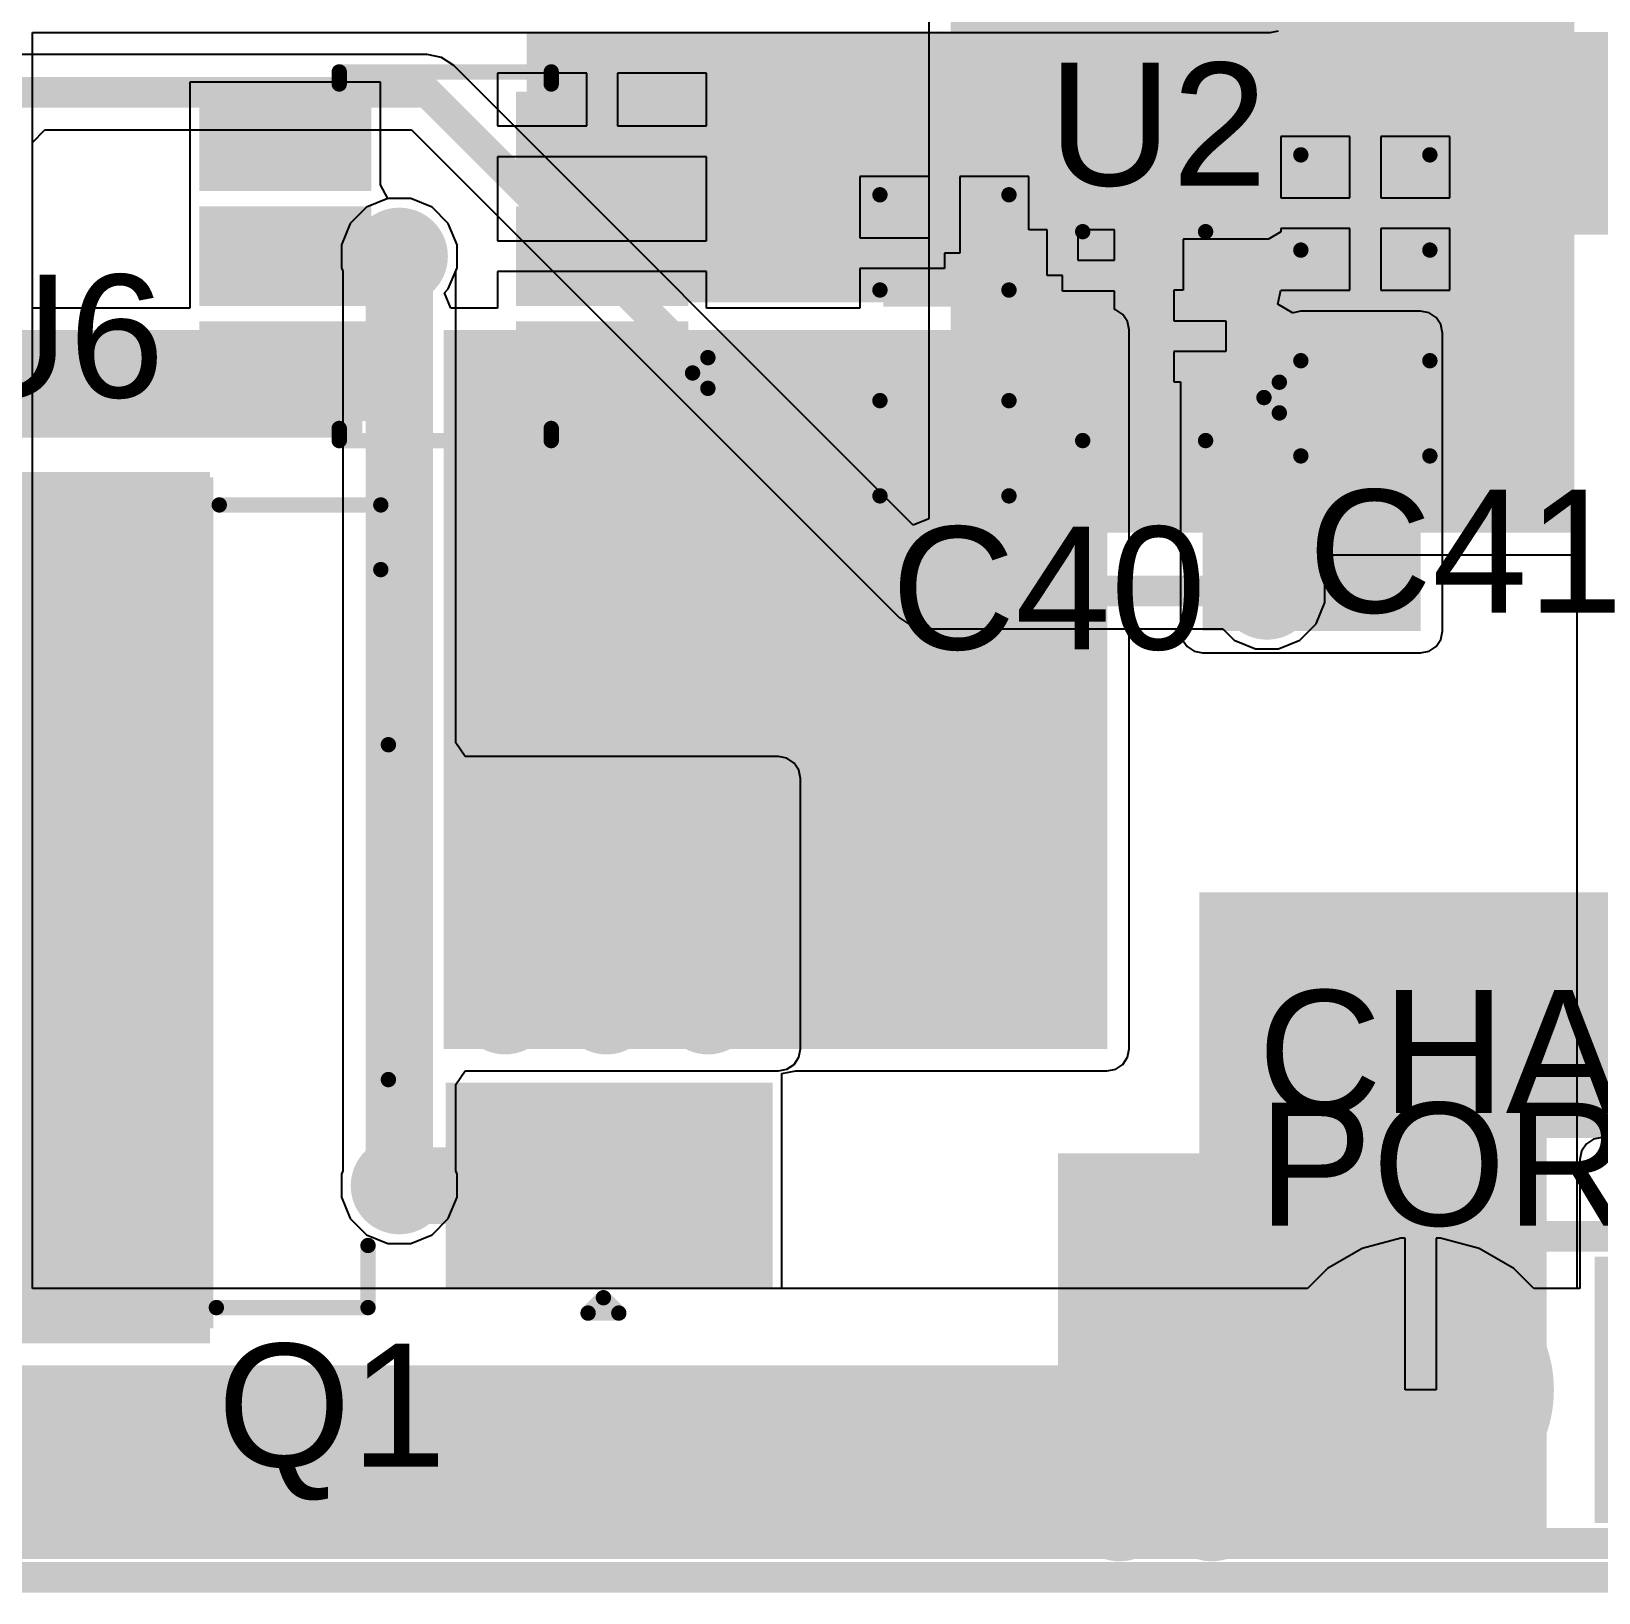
# Model space of a CAD drawing. Header units: millimetres. Extents: x -0.21 to 3.18, y -0.07 to 2.49.
# Drawn here: x 1.191 to 1.701, y -0.065 to 0.443 of the extents above; entities that cross this region are included whole.
import ezdxf

# ---------------------------------------------------------------- set-up
doc = ezdxf.new("R2010")
doc.units = ezdxf.units.MM
doc.header["$MEASUREMENT"] = 0
for name, color, linetype in [('BottomLayer', 5, 'Continuous'), ('BottomSolder', 6, 'Continuous'), ('Mechanical2', 216, 'Continuous'), ('MultiLayer', 9, 'Continuous'), ('PadHoleLayer', 156, 'Continuous'), ('TopLayer', 1, 'Continuous'), ('TopOverlay', 2, 'Continuous'), ('TopPaste', 8, 'Continuous'), ('TopSolder', 216, 'Continuous'), ('ViaHoleLayer', 16, 'Continuous')]:
    doc.layers.add(name, color=color, linetype=linetype)
doc.styles.add('Arial', font='', dxfattribs={"height": 0.2})
doc.styles.get('Arial').set_extended_font_data('Arial')

# ---------------------------------------------------------------- blocks, each defined once
blk = doc.blocks.new('SOT_23_6_15')
at = {"layer": 'TopLayer'}
for points in [[(-0.07559, 0.04961), (-0.02756, 0.04961), (-0.02756, 0.0252), (-0.07559, 0.0252)], [(0.02756, 0.04961), (0.07559, 0.04961), (0.07559, 0.0252), (0.02756, 0.0252)], [(-0.07559, 0.0122), (-0.02756, 0.0122), (-0.02756, -0.0122), (-0.07559, -0.0122)], [(0.02756, 0.0122), (0.07559, 0.0122), (0.07559, -0.0122), (0.02756, -0.0122)], [(-0.07559, -0.0252), (-0.02756, -0.0252), (-0.02756, -0.04961), (-0.07559, -0.04961)], [(0.02756, -0.0252), (0.07559, -0.0252), (0.07559, -0.04961), (0.02756, -0.04961)]]:
    blk.add_hatch(color=1, dxfattribs=at).paths.add_polyline_path(points)
at = {"layer": 'TopPaste'}
for points in [[(-0.07559, 0.04961), (-0.02756, 0.04961), (-0.02756, 0.0252), (-0.07559, 0.0252)], [(0.02756, 0.04961), (0.07559, 0.04961), (0.07559, 0.0252), (0.02756, 0.0252)], [(-0.07559, 0.0122), (-0.02756, 0.0122), (-0.02756, -0.0122), (-0.07559, -0.0122)], [(0.02756, 0.0122), (0.07559, 0.0122), (0.07559, -0.0122), (0.02756, -0.0122)], [(-0.07559, -0.0252), (-0.02756, -0.0252), (-0.02756, -0.04961), (-0.07559, -0.04961)], [(0.02756, -0.0252), (0.07559, -0.0252), (0.07559, -0.04961), (0.02756, -0.04961)]]:
    blk.add_hatch(color=8, dxfattribs=at).paths.add_polyline_path(points)
at = {"layer": 'TopSolder'}
for points in [[(-0.07959, 0.05361), (-0.02356, 0.05361), (-0.02356, 0.0212), (-0.07959, 0.0212)], [(0.02356, 0.05361), (0.07959, 0.05361), (0.07959, 0.0212), (0.02356, 0.0212)], [(-0.07959, 0.0162), (-0.02356, 0.0162), (-0.02356, -0.0162), (-0.07959, -0.0162)], [(0.02356, 0.0162), (0.07959, 0.0162), (0.07959, -0.0162), (0.02356, -0.0162)], [(-0.07959, -0.0212), (-0.02356, -0.0212), (-0.02356, -0.05361), (-0.07959, -0.05361)], [(0.02356, -0.0212), (0.07959, -0.0212), (0.07959, -0.05361), (0.02356, -0.05361)]]:
    blk.add_hatch(color=216, dxfattribs=at).paths.add_polyline_path(points)
at = {"layer": 'TopOverlay', "const_width": 0.005}
for points in [[(-0.035, 0.06), (-0.035, 0.05606)], [(0.034, 0.06), (-0.035, 0.06)], [(0.034, 0.06), (0.034, 0.05606)], [(-0.086, 0.043), (-0.086, 0.033)], [(-0.081, 0.038), (-0.086, 0.043)], [(-0.081, 0.038), (-0.086, 0.033)], [(-0.035, -0.05606), (-0.035, -0.06)], [(0.034, -0.05606), (0.034, -0.06)], [(0.034, -0.06), (-0.035, -0.06)]]:
    blk.add_lwpolyline(points, dxfattribs=at)
at = {"layer": 'TopOverlay', "const_width": 0.0025}
for points in [[(-0.03625, 0.06, 1), (-0.03375, 0.06, 1)], [(-0.03625, 0.06, 1), (-0.03375, 0.06, 1)], [(0.03275, 0.06, 1), (0.03525, 0.06, 1)], [(0.03275, 0.06, 1), (0.03525, 0.06, 1)], [(-0.03625, 0.05606, 1), (-0.03375, 0.05606, 1)], [(0.03275, 0.05606, 1), (0.03525, 0.05606, 1)], [(-0.08725, 0.043, 1), (-0.08475, 0.043, 1)], [(-0.08725, 0.043, 1), (-0.08475, 0.043, 1)], [(-0.08225, 0.038, 1), (-0.07975, 0.038, 1)], [(-0.08225, 0.038, 1), (-0.07975, 0.038, 1)], [(-0.08725, 0.033, 1), (-0.08475, 0.033, 1)], [(-0.08725, 0.033, 1), (-0.08475, 0.033, 1)], [(-0.03625, -0.05606, 1), (-0.03375, -0.05606, 1)], [(0.03275, -0.05606, 1), (0.03525, -0.05606, 1)], [(-0.03625, -0.06, 1), (-0.03375, -0.06, 1)], [(-0.03625, -0.06, 1), (-0.03375, -0.06, 1)], [(0.03275, -0.06, 1), (0.03525, -0.06, 1)], [(0.03275, -0.06, 1), (0.03525, -0.06, 1)]]:
    blk.add_lwpolyline(points, format="xyb", close=True, dxfattribs=at)
blk = doc.blocks.new('VSOF_5_17')
at = {"layer": 'TopLayer'}
for points in [[(-0.03346, 0.02461), (-0.01969, 0.02461), (-0.01969, 0.01476), (-0.03346, 0.01476)], [(0.01969, 0.02461), (0.03346, 0.02461), (0.03346, 0.01476), (0.01969, 0.01476)], [(-0.03346, 0.00492), (-0.01969, 0.00492), (-0.01969, -0.00492), (-0.03346, -0.00492)], [(-0.03346, -0.01476), (-0.01969, -0.01476), (-0.01969, -0.02461), (-0.03346, -0.02461)], [(0.01969, -0.01476), (0.03346, -0.01476), (0.03346, -0.02461), (0.01969, -0.02461)]]:
    blk.add_hatch(color=1, dxfattribs=at).paths.add_polyline_path(points)
at = {"layer": 'TopPaste'}
for points in [[(-0.03346, 0.02461), (-0.01969, 0.02461), (-0.01969, 0.01476), (-0.03346, 0.01476)], [(0.01969, 0.02461), (0.03346, 0.02461), (0.03346, 0.01476), (0.01969, 0.01476)], [(-0.03346, 0.00492), (-0.01969, 0.00492), (-0.01969, -0.00492), (-0.03346, -0.00492)], [(-0.03346, -0.01476), (-0.01969, -0.01476), (-0.01969, -0.02461), (-0.03346, -0.02461)], [(0.01969, -0.01476), (0.03346, -0.01476), (0.03346, -0.02461), (0.01969, -0.02461)]]:
    blk.add_hatch(color=8, dxfattribs=at).paths.add_polyline_path(points)
at = {"layer": 'TopSolder'}
for points in [[(-0.03746, 0.02861), (-0.01569, 0.02861), (-0.01569, 0.01076), (-0.03746, 0.01076)], [(0.01569, 0.02861), (0.03746, 0.02861), (0.03746, 0.01076), (0.01569, 0.01076)], [(-0.03746, 0.00892), (-0.01569, 0.00892), (-0.01569, -0.00892), (-0.03746, -0.00892)], [(-0.03746, -0.01076), (-0.01569, -0.01076), (-0.01569, -0.02861), (-0.03746, -0.02861)], [(0.01569, -0.01076), (0.03746, -0.01076), (0.03746, -0.02861), (0.01569, -0.02861)]]:
    blk.add_hatch(color=216, dxfattribs=at).paths.add_polyline_path(points)
at = {"layer": 'TopOverlay', "const_width": 0.005}
for points in [[(0.02, 0.034), (-0.02, 0.034)], [(-0.044, 0.025), (-0.044, 0.015)], [(-0.039, 0.02), (-0.044, 0.025)], [(-0.039, 0.02), (-0.044, 0.015)], [(0.02, -0.034), (-0.02, -0.034)]]:
    blk.add_lwpolyline(points, dxfattribs=at)
at = {"layer": 'TopOverlay', "const_width": 0.0025}
for points in [[(-0.02125, 0.034, 1), (-0.01875, 0.034, 1)], [(0.01875, 0.034, 1), (0.02125, 0.034, 1)], [(-0.04525, 0.025, 1), (-0.04275, 0.025, 1)], [(-0.04525, 0.025, 1), (-0.04275, 0.025, 1)], [(-0.04025, 0.02, 1), (-0.03775, 0.02, 1)], [(-0.04025, 0.02, 1), (-0.03775, 0.02, 1)], [(-0.04525, 0.015, 1), (-0.04275, 0.015, 1)], [(-0.04525, 0.015, 1), (-0.04275, 0.015, 1)], [(-0.02125, -0.034, 1), (-0.01875, -0.034, 1)], [(0.01875, -0.034, 1), (0.02125, -0.034, 1)]]:
    blk.add_lwpolyline(points, format="xyb", close=True, dxfattribs=at)
blk = doc.blocks.new('TO_252_2L_49')
at = {"layer": 'TopLayer'}
for points in [[(-0.1378, 0.27362), (0.1378, 0.27362), (0.1378, -0.00197), (-0.1378, -0.00197)], [(-0.12008, -0.08661), (-0.06102, -0.08661), (-0.06102, -0.18504), (-0.12008, -0.18504)], [(0.06102, -0.08661), (0.12008, -0.08661), (0.12008, -0.18504), (0.06102, -0.18504)]]:
    blk.add_hatch(color=1, dxfattribs=at).paths.add_polyline_path(points)
at = {"layer": 'TopPaste'}
for points in [[(-0.1378, 0.27362), (0.1378, 0.27362), (0.1378, -0.00197), (-0.1378, -0.00197)], [(-0.12008, -0.08661), (-0.06102, -0.08661), (-0.06102, -0.18504), (-0.12008, -0.18504)], [(0.06102, -0.08661), (0.12008, -0.08661), (0.12008, -0.18504), (0.06102, -0.18504)]]:
    blk.add_hatch(color=8, dxfattribs=at).paths.add_polyline_path(points)
at = {"layer": 'TopSolder'}
for points in [[(-0.1418, 0.27762), (0.1418, 0.27762), (0.1418, -0.00597), (-0.1418, -0.00597)], [(-0.12408, -0.08261), (-0.05702, -0.08261), (-0.05702, -0.18904), (-0.12408, -0.18904)], [(0.05702, -0.08261), (0.12408, -0.08261), (0.12408, -0.18904), (0.05702, -0.18904)]]:
    blk.add_hatch(color=216, dxfattribs=at).paths.add_polyline_path(points)
at = {"layer": 'TopOverlay', "const_width": 0.005}
for points in [[(-0.13022, -0.008), (-0.13022, -0.05737)], [(0.13105, -0.00894), (0.13105, -0.06153)], [(-0.13022, -0.05737), (-0.11, -0.05737)], [(0.11, -0.06153), (0.13105, -0.06153)], [(-0.056, -0.064), (0.053, -0.064)], [(-0.132, -0.129), (-0.132, -0.139)], [(-0.132, -0.129), (-0.127, -0.134)], [(-0.127, -0.134), (-0.132, -0.139)]]:
    blk.add_lwpolyline(points, dxfattribs=at)
at = {"layer": 'TopOverlay', "const_width": 0.0025}
for points in [[(-0.13147, -0.008, 1), (-0.12897, -0.008, 1)], [(0.1298, -0.00894, 1), (0.1323, -0.00894, 1)], [(-0.13147, -0.05737, 1), (-0.12897, -0.05737, 1)], [(-0.13147, -0.05737, 1), (-0.12897, -0.05737, 1)], [(-0.11125, -0.05737, 1), (-0.10875, -0.05737, 1)], [(0.10875, -0.06153, 1), (0.11125, -0.06153, 1)], [(0.1298, -0.06153, 1), (0.1323, -0.06153, 1)], [(0.1298, -0.06153, 1), (0.1323, -0.06153, 1)], [(-0.05725, -0.064, 1), (-0.05475, -0.064, 1)], [(0.05175, -0.064, 1), (0.05425, -0.064, 1)], [(-0.13325, -0.129, 1), (-0.13075, -0.129, 1)], [(-0.13325, -0.129, 1), (-0.13075, -0.129, 1)], [(-0.12825, -0.134, 1), (-0.12575, -0.134, 1)], [(-0.12825, -0.134, 1), (-0.12575, -0.134, 1)], [(-0.13325, -0.139, 1), (-0.13075, -0.139, 1)], [(-0.13325, -0.139, 1), (-0.13075, -0.139, 1)]]:
    blk.add_lwpolyline(points, format="xyb", close=True, dxfattribs=at)
blk = doc.blocks.new('2P_TH______H____P____75')
at = {"layer": 'BottomLayer'}
blk.add_hatch(color=5, dxfattribs=at).paths.add_polyline_path([(-0.08937, 0.03937), (-0.01063, 0.03937), (-0.01063, -0.03937), (-0.08937, -0.03937)])
h = blk.add_hatch(color=5, dxfattribs=at)
edge = h.paths.add_edge_path()
edge.add_arc((0.05, 0), 0.03937, 0, 360)
at = {"layer": 'BottomSolder'}
blk.add_hatch(color=6, dxfattribs=at).paths.add_polyline_path([(-0.09337, 0.04337), (-0.00663, 0.04337), (-0.00663, -0.04337), (-0.09337, -0.04337)])
h = blk.add_hatch(color=6, dxfattribs=at)
edge = h.paths.add_edge_path()
edge.add_arc((0.05, 0), 0.04337, 0, 360)
at = {"layer": 'MultiLayer'}
blk.add_hatch(color=9, dxfattribs=at).paths.add_polyline_path([(-0.08937, 0.03937), (-0.01063, 0.03937), (-0.01063, -0.03937), (-0.08937, -0.03937)])
h = blk.add_hatch(color=9, dxfattribs=at)
edge = h.paths.add_edge_path()
edge.add_arc((0.05, 0), 0.03937, 0, 360)
at = {"layer": 'PadHoleLayer'}
h = blk.add_hatch(color=156, dxfattribs=at)
edge = h.paths.add_edge_path()
edge.add_arc((-0.05, 0), 0.01969, 0, 360)
h = blk.add_hatch(color=156, dxfattribs=at)
edge = h.paths.add_edge_path()
edge.add_arc((0.05, 0), 0.01969, 0, 360)
at = {"layer": 'TopLayer'}
blk.add_hatch(color=1, dxfattribs=at).paths.add_polyline_path([(-0.08937, 0.03937), (-0.01063, 0.03937), (-0.01063, -0.03937), (-0.08937, -0.03937)])
h = blk.add_hatch(color=1, dxfattribs=at)
edge = h.paths.add_edge_path()
edge.add_arc((0.05, 0), 0.03937, 0, 360)
at = {"layer": 'TopSolder'}
blk.add_hatch(color=216, dxfattribs=at).paths.add_polyline_path([(-0.09337, 0.04337), (-0.00663, 0.04337), (-0.00663, -0.04337), (-0.09337, -0.04337)])
h = blk.add_hatch(color=216, dxfattribs=at)
edge = h.paths.add_edge_path()
edge.add_arc((0.05, 0), 0.04337, 0, 360)
at = {"layer": 'TopOverlay', "const_width": 0.01}
for points in [[(0.098, 0.05), (-0.098, 0.05)], [(-0.098, 0.05), (-0.098, -0.05)], [(0.098, 0.05), (0.098, -0.05)], [(0.098, -0.05), (-0.098, -0.05)]]:
    blk.add_lwpolyline(points, dxfattribs=at)
at = {"layer": 'TopOverlay', "const_width": 0.005}
for points in [[(-0.1005, 0.05, 1), (-0.0955, 0.05, 1)], [(-0.1005, 0.05, 1), (-0.0955, 0.05, 1)], [(0.0955, 0.05, 1), (0.1005, 0.05, 1)], [(0.0955, 0.05, 1), (0.1005, 0.05, 1)], [(-0.1005, -0.05, 1), (-0.0955, -0.05, 1)], [(-0.1005, -0.05, 1), (-0.0955, -0.05, 1)], [(0.0955, -0.05, 1), (0.1005, -0.05, 1)], [(0.0955, -0.05, 1), (0.1005, -0.05, 1)]]:
    blk.add_lwpolyline(points, format="xyb", close=True, dxfattribs=at)
blk = doc.blocks.new('CAP_0603_97')
at = {"layer": 'TopLayer'}
for points in [[(-0.015, 0.0175), (-0.015, -0.0175), (-0.045, -0.0175), (-0.045, 0.0175)], [(0.045, 0.0175), (0.045, -0.0175), (0.015, -0.0175), (0.015, 0.0175)]]:
    blk.add_hatch(color=1, dxfattribs=at).paths.add_polyline_path(points)
at = {"layer": 'TopPaste'}
for points in [[(-0.015, 0.0175), (-0.015, -0.0175), (-0.045, -0.0175), (-0.045, 0.0175)], [(0.045, 0.0175), (0.045, -0.0175), (0.015, -0.0175), (0.015, 0.0175)]]:
    blk.add_hatch(color=8, dxfattribs=at).paths.add_polyline_path(points)
at = {"layer": 'TopSolder'}
for points in [[(-0.01264, 0.01986), (-0.01264, -0.01986), (-0.04736, -0.01986), (-0.04736, 0.01986)], [(0.04736, 0.01986), (0.04736, -0.01986), (0.01264, -0.01986), (0.01264, 0.01986)]]:
    blk.add_hatch(color=216, dxfattribs=at).paths.add_polyline_path(points)
at = {"layer": 'TopOverlay', "const_width": 0.005}
for points in [[(-0.049, -0.021), (-0.049, 0.021)], [(-0.018, 0.021), (-0.049, 0.021)], [(0.049, 0.021), (0.018, 0.021)], [(0.049, -0.021), (0.049, 0.021)], [(-0.018, -0.021), (-0.049, -0.021)], [(0.049, -0.021), (0.018, -0.021)]]:
    blk.add_lwpolyline(points, dxfattribs=at)
at = {"layer": 'TopOverlay', "const_width": 0.0025}
for points in [[(-0.05025, 0.021, 1), (-0.04775, 0.021, 1)], [(-0.05025, 0.021, 1), (-0.04775, 0.021, 1)], [(-0.01925, 0.021, 1), (-0.01675, 0.021, 1)], [(0.01675, 0.021, 1), (0.01925, 0.021, 1)], [(0.04775, 0.021, 1), (0.05025, 0.021, 1)], [(0.04775, 0.021, 1), (0.05025, 0.021, 1)], [(-0.05025, -0.021, 1), (-0.04775, -0.021, 1)], [(-0.05025, -0.021, 1), (-0.04775, -0.021, 1)], [(-0.01925, -0.021, 1), (-0.01675, -0.021, 1)], [(0.01675, -0.021, 1), (0.01925, -0.021, 1)], [(0.04775, -0.021, 1), (0.05025, -0.021, 1)], [(0.04775, -0.021, 1), (0.05025, -0.021, 1)]]:
    blk.add_lwpolyline(points, format="xyb", close=True, dxfattribs=at)
blk = doc.blocks.new('C___0603_98')
at = {"layer": 'TopLayer'}
for points in [[(-0.015, 0.0175), (-0.015, -0.0175), (-0.045, -0.0175), (-0.045, 0.0175)], [(0.045, 0.0175), (0.045, -0.0175), (0.015, -0.0175), (0.015, 0.0175)]]:
    blk.add_hatch(color=1, dxfattribs=at).paths.add_polyline_path(points)
at = {"layer": 'TopPaste'}
for points in [[(-0.015, 0.0175), (-0.015, -0.0175), (-0.045, -0.0175), (-0.045, 0.0175)], [(0.045, 0.0175), (0.045, -0.0175), (0.015, -0.0175), (0.015, 0.0175)]]:
    blk.add_hatch(color=8, dxfattribs=at).paths.add_polyline_path(points)
at = {"layer": 'TopSolder'}
for points in [[(-0.01264, 0.01986), (-0.01264, -0.01986), (-0.04736, -0.01986), (-0.04736, 0.01986)], [(0.04736, 0.01986), (0.04736, -0.01986), (0.01264, -0.01986), (0.01264, 0.01986)]]:
    blk.add_hatch(color=216, dxfattribs=at).paths.add_polyline_path(points)
at = {"layer": 'TopOverlay', "const_width": 0.005}
for points in [[(-0.049, -0.021), (-0.049, 0.021)], [(-0.018, 0.021), (-0.049, 0.021)], [(0.049, 0.021), (0.018, 0.021)], [(0.049, -0.021), (0.049, 0.021)], [(-0.018, -0.021), (-0.049, -0.021)], [(0.049, -0.021), (0.018, -0.021)]]:
    blk.add_lwpolyline(points, dxfattribs=at)
at = {"layer": 'TopOverlay', "const_width": 0.0025}
for points in [[(-0.05025, 0.021, 1), (-0.04775, 0.021, 1)], [(-0.05025, 0.021, 1), (-0.04775, 0.021, 1)], [(-0.01925, 0.021, 1), (-0.01675, 0.021, 1)], [(0.01675, 0.021, 1), (0.01925, 0.021, 1)], [(0.04775, 0.021, 1), (0.05025, 0.021, 1)], [(0.04775, 0.021, 1), (0.05025, 0.021, 1)], [(-0.05025, -0.021, 1), (-0.04775, -0.021, 1)], [(-0.05025, -0.021, 1), (-0.04775, -0.021, 1)], [(-0.01925, -0.021, 1), (-0.01675, -0.021, 1)], [(0.01675, -0.021, 1), (0.01925, -0.021, 1)], [(0.04775, -0.021, 1), (0.05025, -0.021, 1)], [(0.04775, -0.021, 1), (0.05025, -0.021, 1)]]:
    blk.add_lwpolyline(points, format="xyb", close=True, dxfattribs=at)

msp = doc.modelspace()

# ---------------------------------------------------------------- hatches: boundary and pattern name
at = {"layer": 'BottomLayer'}
for points in [[(1.49, 0.512), (1.49, 0.436), (1.693, 0.436), (1.693, 0.512)], [(1.693, 0.509), (1.49, 0.509), (1.49, 0.28), (1.693, 0.28)], [(1.332, 0.112), (1.434, 0.112), (1.434, 0.2), (1.332, 0.2)], [(1.525, 0.078), (1.525, -0.05372), (1.684, -0.05372), (1.684, 0.078)]]:
    msp.add_hatch(color=5, dxfattribs=at).paths.add_polyline_path(points)
h = msp.add_hatch(color=5, dxfattribs=at)
edge = h.paths.add_edge_path()
edge.add_arc((1.31055, 0.37), 0.01181, 0, 360)
h = msp.add_hatch(color=5, dxfattribs=at)
edge = h.paths.add_edge_path()
edge.add_arc((1.521, 0.293), 0.01181, 0, 360)
h = msp.add_hatch(color=5, dxfattribs=at)
edge = h.paths.add_edge_path()
edge.add_arc((1.593, 0.261), 0.01181, 0, 360)
h = msp.add_hatch(color=5, dxfattribs=at)
edge = h.paths.add_edge_path()
edge.add_arc((1.345, 0.186), 0.01181, 0, 360)
h = msp.add_hatch(color=5, dxfattribs=at)
edge = h.paths.add_edge_path()
edge.add_arc((1.378, 0.186), 0.01181, 0, 360)
h = msp.add_hatch(color=5, dxfattribs=at)
edge = h.paths.add_edge_path()
edge.add_arc((1.411, 0.186), 0.01181, 0, 360)
h = msp.add_hatch(color=5, dxfattribs=at)
edge = h.paths.add_edge_path()
edge.add_arc((1.345, 0.156), 0.01181, 0, 360)
h = msp.add_hatch(color=5, dxfattribs=at)
edge = h.paths.add_edge_path()
edge.add_arc((1.378, 0.156), 0.01181, 0, 360)
h = msp.add_hatch(color=5, dxfattribs=at)
edge = h.paths.add_edge_path()
edge.add_arc((1.411, 0.156), 0.01181, 0, 360)
h = msp.add_hatch(color=5, dxfattribs=at)
edge = h.paths.add_edge_path()
edge.add_arc((1.345, 0.126), 0.01181, 0, 360)
h = msp.add_hatch(color=5, dxfattribs=at)
edge = h.paths.add_edge_path()
edge.add_arc((1.378, 0.126), 0.01181, 0, 360)
h = msp.add_hatch(color=5, dxfattribs=at)
edge = h.paths.add_edge_path()
edge.add_arc((1.411, 0.126), 0.01181, 0, 360)
h = msp.add_hatch(color=5, dxfattribs=at)
edge = h.paths.add_edge_path()
edge.add_arc((1.31055, 0.06745), 0.01181, 0, 360)
h = msp.add_hatch(color=5, dxfattribs=at)
edge = h.paths.add_edge_path()
edge.add_arc((1.545, 0.06), 0.01181, 0, 360)
h = msp.add_hatch(color=5, dxfattribs=at)
edge = h.paths.add_edge_path()
edge.add_arc((1.575, 0.06), 0.01181, 0, 360)
h = msp.add_hatch(color=5, dxfattribs=at)
edge = h.paths.add_edge_path()
edge.add_arc((1.61, 0.062), 0.01181, 0, 360)
h = msp.add_hatch(color=5, dxfattribs=at)
edge = h.paths.add_edge_path()
edge.add_arc((1.639, 0.062), 0.01181, 0, 360)
h = msp.add_hatch(color=5, dxfattribs=at)
edge = h.paths.add_edge_path()
edge.add_arc((1.668, 0.062), 0.01181, 0, 360)
h = msp.add_hatch(color=5, dxfattribs=at)
edge = h.paths.add_edge_path()
edge.add_arc((1.545, 0.027), 0.01181, 0, 360)
h = msp.add_hatch(color=5, dxfattribs=at)
edge = h.paths.add_edge_path()
edge.add_arc((1.575, 0.027), 0.01181, 0, 360)
h = msp.add_hatch(color=5, dxfattribs=at)
edge = h.paths.add_edge_path()
edge.add_arc((1.545, -0.006), 0.01181, 0, 360)
h = msp.add_hatch(color=5, dxfattribs=at)
edge = h.paths.add_edge_path()
edge.add_arc((1.575, -0.006), 0.01181, 0, 360)
h = msp.add_hatch(color=5, dxfattribs=at)
edge = h.paths.add_edge_path()
edge.add_arc((1.545, -0.039), 0.01181, 0, 360)
h = msp.add_hatch(color=5, dxfattribs=at)
edge = h.paths.add_edge_path()
edge.add_arc((1.575, -0.039), 0.01181, 0, 360)
at = {"layer": 'BottomSolder'}
h = msp.add_hatch(color=6, dxfattribs=at)
edge = h.paths.add_edge_path()
edge.add_arc((1.31055, 0.37), 0.01581, 0, 360)
h = msp.add_hatch(color=6, dxfattribs=at)
edge = h.paths.add_edge_path()
edge.add_arc((1.521, 0.293), 0.01581, 0, 360)
h = msp.add_hatch(color=6, dxfattribs=at)
edge = h.paths.add_edge_path()
edge.add_arc((1.593, 0.261), 0.01581, 0, 360)
h = msp.add_hatch(color=6, dxfattribs=at)
edge = h.paths.add_edge_path()
edge.add_arc((1.345, 0.186), 0.01581, 0, 360)
h = msp.add_hatch(color=6, dxfattribs=at)
edge = h.paths.add_edge_path()
edge.add_arc((1.378, 0.186), 0.01581, 0, 360)
h = msp.add_hatch(color=6, dxfattribs=at)
edge = h.paths.add_edge_path()
edge.add_arc((1.411, 0.186), 0.01581, 0, 360)
h = msp.add_hatch(color=6, dxfattribs=at)
edge = h.paths.add_edge_path()
edge.add_arc((1.345, 0.156), 0.01581, 0, 360)
h = msp.add_hatch(color=6, dxfattribs=at)
edge = h.paths.add_edge_path()
edge.add_arc((1.378, 0.156), 0.01581, 0, 360)
h = msp.add_hatch(color=6, dxfattribs=at)
edge = h.paths.add_edge_path()
edge.add_arc((1.411, 0.156), 0.01581, 0, 360)
h = msp.add_hatch(color=6, dxfattribs=at)
edge = h.paths.add_edge_path()
edge.add_arc((1.345, 0.126), 0.01581, 0, 360)
h = msp.add_hatch(color=6, dxfattribs=at)
edge = h.paths.add_edge_path()
edge.add_arc((1.378, 0.126), 0.01581, 0, 360)
h = msp.add_hatch(color=6, dxfattribs=at)
edge = h.paths.add_edge_path()
edge.add_arc((1.411, 0.126), 0.01581, 0, 360)
h = msp.add_hatch(color=6, dxfattribs=at)
edge = h.paths.add_edge_path()
edge.add_arc((1.31055, 0.06745), 0.01581, 0, 360)
h = msp.add_hatch(color=6, dxfattribs=at)
edge = h.paths.add_edge_path()
edge.add_arc((1.61, 0.062), 0.01581, 0, 360)
h = msp.add_hatch(color=6, dxfattribs=at)
edge = h.paths.add_edge_path()
edge.add_arc((1.639, 0.062), 0.01581, 0, 360)
h = msp.add_hatch(color=6, dxfattribs=at)
edge = h.paths.add_edge_path()
edge.add_arc((1.668, 0.062), 0.01581, 0, 360)
h = msp.add_hatch(color=6, dxfattribs=at)
edge = h.paths.add_edge_path()
edge.add_arc((1.545, 0.06), 0.01581, 0, 360)
h = msp.add_hatch(color=6, dxfattribs=at)
edge = h.paths.add_edge_path()
edge.add_arc((1.575, 0.06), 0.01581, 0, 360)
h = msp.add_hatch(color=6, dxfattribs=at)
edge = h.paths.add_edge_path()
edge.add_arc((1.545, 0.027), 0.01581, 0, 360)
h = msp.add_hatch(color=6, dxfattribs=at)
edge = h.paths.add_edge_path()
edge.add_arc((1.575, 0.027), 0.01581, 0, 360)
h = msp.add_hatch(color=6, dxfattribs=at)
edge = h.paths.add_edge_path()
edge.add_arc((1.545, -0.006), 0.01581, 0, 360)
h = msp.add_hatch(color=6, dxfattribs=at)
edge = h.paths.add_edge_path()
edge.add_arc((1.575, -0.006), 0.01581, 0, 360)
h = msp.add_hatch(color=6, dxfattribs=at)
edge = h.paths.add_edge_path()
edge.add_arc((1.545, -0.039), 0.01581, 0, 360)
h = msp.add_hatch(color=6, dxfattribs=at)
edge = h.paths.add_edge_path()
edge.add_arc((1.575, -0.039), 0.01581, 0, 360)
at = {"layer": 'TopLayer'}
for points in [[(1.352, 0.377), (1.919, 0.377), (1.919, 0.443), (1.352, 0.443)], [(1.352, 0.355), (1.538, 0.355), (1.538, 0.423), (1.352, 0.423)], [(1.605, 0.363), (1.645, 0.363), (1.645, 0.398), (1.605, 0.398)], [(0.85, 0.311), (1.29854, 0.311), (1.29854, 0.346), (0.85, 0.346)], [(1.325, 0.112), (1.541, 0.112), (1.541, 0.346), (1.325, 0.346)], [(1.604, 0.324), (1.643, 0.324), (1.643, 0.345), (1.604, 0.345)], [(1.572, 0.248), (1.643, 0.248), (1.643, 0.331), (1.572, 0.331)], [(0.847, 0.021), (1.25, 0.021), (1.25, 0.298), (0.847, 0.298)], [(1.912, 0.083), (1.912, 0.163), (1.571, 0.163), (1.571, 0.083)], [(1.571, -0.038), (1.684, -0.038), (1.684, 0.137), (1.571, 0.137)], [(1.525, 0.076), (1.525, -0.05372), (1.684, -0.05372), (1.684, 0.076)], [(0.902, -0.054), (1.684, -0.054), (1.684, 0.009), (0.902, 0.009)]]:
    msp.add_hatch(color=1, dxfattribs=at).paths.add_polyline_path(points)
h = msp.add_hatch(color=1, dxfattribs=at)
edge = h.paths.add_edge_path()
edge.add_arc((1.31055, 0.37), 0.01181, 0, 360)
h = msp.add_hatch(color=1, dxfattribs=at)
edge = h.paths.add_edge_path()
edge.add_arc((1.521, 0.293), 0.01181, 0, 360)
h = msp.add_hatch(color=1, dxfattribs=at)
edge = h.paths.add_edge_path()
edge.add_arc((1.593, 0.261), 0.01181, 0, 360)
h = msp.add_hatch(color=1, dxfattribs=at)
edge = h.paths.add_edge_path()
edge.add_arc((1.345, 0.186), 0.01181, 0, 360)
h = msp.add_hatch(color=1, dxfattribs=at)
edge = h.paths.add_edge_path()
edge.add_arc((1.378, 0.186), 0.01181, 0, 360)
h = msp.add_hatch(color=1, dxfattribs=at)
edge = h.paths.add_edge_path()
edge.add_arc((1.411, 0.186), 0.01181, 0, 360)
h = msp.add_hatch(color=1, dxfattribs=at)
edge = h.paths.add_edge_path()
edge.add_arc((1.345, 0.156), 0.01181, 0, 360)
h = msp.add_hatch(color=1, dxfattribs=at)
edge = h.paths.add_edge_path()
edge.add_arc((1.378, 0.156), 0.01181, 0, 360)
h = msp.add_hatch(color=1, dxfattribs=at)
edge = h.paths.add_edge_path()
edge.add_arc((1.411, 0.156), 0.01181, 0, 360)
h = msp.add_hatch(color=1, dxfattribs=at)
edge = h.paths.add_edge_path()
edge.add_arc((1.345, 0.126), 0.01181, 0, 360)
h = msp.add_hatch(color=1, dxfattribs=at)
edge = h.paths.add_edge_path()
edge.add_arc((1.378, 0.126), 0.01181, 0, 360)
h = msp.add_hatch(color=1, dxfattribs=at)
edge = h.paths.add_edge_path()
edge.add_arc((1.411, 0.126), 0.01181, 0, 360)
h = msp.add_hatch(color=1, dxfattribs=at)
edge = h.paths.add_edge_path()
edge.add_arc((1.31055, 0.06745), 0.01181, 0, 360)
h = msp.add_hatch(color=1, dxfattribs=at)
edge = h.paths.add_edge_path()
edge.add_arc((1.545, 0.06), 0.01181, 0, 360)
h = msp.add_hatch(color=1, dxfattribs=at)
edge = h.paths.add_edge_path()
edge.add_arc((1.575, 0.06), 0.01181, 0, 360)
h = msp.add_hatch(color=1, dxfattribs=at)
edge = h.paths.add_edge_path()
edge.add_arc((1.61, 0.062), 0.01181, 0, 360)
h = msp.add_hatch(color=1, dxfattribs=at)
edge = h.paths.add_edge_path()
edge.add_arc((1.639, 0.062), 0.01181, 0, 360)
h = msp.add_hatch(color=1, dxfattribs=at)
edge = h.paths.add_edge_path()
edge.add_arc((1.668, 0.062), 0.01181, 0, 360)
h = msp.add_hatch(color=1, dxfattribs=at)
edge = h.paths.add_edge_path()
edge.add_arc((1.545, 0.027), 0.01181, 0, 360)
h = msp.add_hatch(color=1, dxfattribs=at)
edge = h.paths.add_edge_path()
edge.add_arc((1.575, 0.027), 0.01181, 0, 360)
h = msp.add_hatch(color=1, dxfattribs=at)
edge = h.paths.add_edge_path()
edge.add_arc((1.545, -0.006), 0.01181, 0, 360)
h = msp.add_hatch(color=1, dxfattribs=at)
edge = h.paths.add_edge_path()
edge.add_arc((1.575, -0.006), 0.01181, 0, 360)
h = msp.add_hatch(color=1, dxfattribs=at)
edge = h.paths.add_edge_path()
edge.add_arc((1.545, -0.039), 0.01181, 0, 360)
h = msp.add_hatch(color=1, dxfattribs=at)
edge = h.paths.add_edge_path()
edge.add_arc((1.575, -0.039), 0.01181, 0, 360)
at = {"layer": 'TopSolder'}
h = msp.add_hatch(color=216, dxfattribs=at)
edge = h.paths.add_edge_path()
edge.add_arc((1.31055, 0.37), 0.01581, 0, 360)
h = msp.add_hatch(color=216, dxfattribs=at)
edge = h.paths.add_edge_path()
edge.add_arc((1.521, 0.293), 0.01581, 0, 360)
h = msp.add_hatch(color=216, dxfattribs=at)
edge = h.paths.add_edge_path()
edge.add_arc((1.593, 0.261), 0.01581, 0, 360)
h = msp.add_hatch(color=216, dxfattribs=at)
edge = h.paths.add_edge_path()
edge.add_arc((1.345, 0.186), 0.01581, 0, 360)
h = msp.add_hatch(color=216, dxfattribs=at)
edge = h.paths.add_edge_path()
edge.add_arc((1.378, 0.186), 0.01581, 0, 360)
h = msp.add_hatch(color=216, dxfattribs=at)
edge = h.paths.add_edge_path()
edge.add_arc((1.411, 0.186), 0.01581, 0, 360)
h = msp.add_hatch(color=216, dxfattribs=at)
edge = h.paths.add_edge_path()
edge.add_arc((1.345, 0.156), 0.01581, 0, 360)
h = msp.add_hatch(color=216, dxfattribs=at)
edge = h.paths.add_edge_path()
edge.add_arc((1.378, 0.156), 0.01581, 0, 360)
h = msp.add_hatch(color=216, dxfattribs=at)
edge = h.paths.add_edge_path()
edge.add_arc((1.411, 0.156), 0.01581, 0, 360)
h = msp.add_hatch(color=216, dxfattribs=at)
edge = h.paths.add_edge_path()
edge.add_arc((1.345, 0.126), 0.01581, 0, 360)
h = msp.add_hatch(color=216, dxfattribs=at)
edge = h.paths.add_edge_path()
edge.add_arc((1.378, 0.126), 0.01581, 0, 360)
h = msp.add_hatch(color=216, dxfattribs=at)
edge = h.paths.add_edge_path()
edge.add_arc((1.411, 0.126), 0.01581, 0, 360)
h = msp.add_hatch(color=216, dxfattribs=at)
edge = h.paths.add_edge_path()
edge.add_arc((1.31055, 0.06745), 0.01581, 0, 360)
h = msp.add_hatch(color=216, dxfattribs=at)
edge = h.paths.add_edge_path()
edge.add_arc((1.61, 0.062), 0.01581, 0, 360)
h = msp.add_hatch(color=216, dxfattribs=at)
edge = h.paths.add_edge_path()
edge.add_arc((1.639, 0.062), 0.01581, 0, 360)
h = msp.add_hatch(color=216, dxfattribs=at)
edge = h.paths.add_edge_path()
edge.add_arc((1.668, 0.062), 0.01581, 0, 360)
h = msp.add_hatch(color=216, dxfattribs=at)
edge = h.paths.add_edge_path()
edge.add_arc((1.545, 0.06), 0.01581, 0, 360)
h = msp.add_hatch(color=216, dxfattribs=at)
edge = h.paths.add_edge_path()
edge.add_arc((1.575, 0.06), 0.01581, 0, 360)
h = msp.add_hatch(color=216, dxfattribs=at)
edge = h.paths.add_edge_path()
edge.add_arc((1.545, 0.027), 0.01581, 0, 360)
h = msp.add_hatch(color=216, dxfattribs=at)
edge = h.paths.add_edge_path()
edge.add_arc((1.575, 0.027), 0.01581, 0, 360)
h = msp.add_hatch(color=216, dxfattribs=at)
edge = h.paths.add_edge_path()
edge.add_arc((1.545, -0.006), 0.01581, 0, 360)
h = msp.add_hatch(color=216, dxfattribs=at)
edge = h.paths.add_edge_path()
edge.add_arc((1.575, -0.006), 0.01581, 0, 360)
h = msp.add_hatch(color=216, dxfattribs=at)
edge = h.paths.add_edge_path()
edge.add_arc((1.545, -0.039), 0.01581, 0, 360)
h = msp.add_hatch(color=216, dxfattribs=at)
edge = h.paths.add_edge_path()
edge.add_arc((1.575, -0.039), 0.01581, 0, 360)
at = {"layer": 'ViaHoleLayer'}
h = msp.add_hatch(color=16, dxfattribs=at)
edge = h.paths.add_edge_path()
edge.add_arc((1.31055, 0.37), 0.00591, 0, 360)
h = msp.add_hatch(color=16, dxfattribs=at)
edge = h.paths.add_edge_path()
edge.add_arc((1.521, 0.293), 0.00591, 0, 360)
h = msp.add_hatch(color=16, dxfattribs=at)
edge = h.paths.add_edge_path()
edge.add_arc((1.593, 0.261), 0.00591, 0, 360)
h = msp.add_hatch(color=16, dxfattribs=at)
edge = h.paths.add_edge_path()
edge.add_arc((1.345, 0.186), 0.00591, 0, 360)
h = msp.add_hatch(color=16, dxfattribs=at)
edge = h.paths.add_edge_path()
edge.add_arc((1.378, 0.186), 0.00591, 0, 360)
h = msp.add_hatch(color=16, dxfattribs=at)
edge = h.paths.add_edge_path()
edge.add_arc((1.411, 0.186), 0.00591, 0, 360)
h = msp.add_hatch(color=16, dxfattribs=at)
edge = h.paths.add_edge_path()
edge.add_arc((1.345, 0.156), 0.00591, 0, 360)
h = msp.add_hatch(color=16, dxfattribs=at)
edge = h.paths.add_edge_path()
edge.add_arc((1.378, 0.156), 0.00591, 0, 360)
h = msp.add_hatch(color=16, dxfattribs=at)
edge = h.paths.add_edge_path()
edge.add_arc((1.411, 0.156), 0.00591, 0, 360)
h = msp.add_hatch(color=16, dxfattribs=at)
edge = h.paths.add_edge_path()
edge.add_arc((1.345, 0.126), 0.00591, 0, 360)
h = msp.add_hatch(color=16, dxfattribs=at)
edge = h.paths.add_edge_path()
edge.add_arc((1.378, 0.126), 0.00591, 0, 360)
h = msp.add_hatch(color=16, dxfattribs=at)
edge = h.paths.add_edge_path()
edge.add_arc((1.411, 0.126), 0.00591, 0, 360)
h = msp.add_hatch(color=16, dxfattribs=at)
edge = h.paths.add_edge_path()
edge.add_arc((1.31055, 0.06745), 0.00591, 0, 360)
h = msp.add_hatch(color=16, dxfattribs=at)
edge = h.paths.add_edge_path()
edge.add_arc((1.61, 0.062), 0.00591, 0, 360)
h = msp.add_hatch(color=16, dxfattribs=at)
edge = h.paths.add_edge_path()
edge.add_arc((1.639, 0.062), 0.00591, 0, 360)
h = msp.add_hatch(color=16, dxfattribs=at)
edge = h.paths.add_edge_path()
edge.add_arc((1.668, 0.062), 0.00591, 0, 360)
h = msp.add_hatch(color=16, dxfattribs=at)
edge = h.paths.add_edge_path()
edge.add_arc((1.545, 0.06), 0.00591, 0, 360)
h = msp.add_hatch(color=16, dxfattribs=at)
edge = h.paths.add_edge_path()
edge.add_arc((1.575, 0.06), 0.00591, 0, 360)
h = msp.add_hatch(color=16, dxfattribs=at)
edge = h.paths.add_edge_path()
edge.add_arc((1.545, 0.027), 0.00591, 0, 360)
h = msp.add_hatch(color=16, dxfattribs=at)
edge = h.paths.add_edge_path()
edge.add_arc((1.575, 0.027), 0.00591, 0, 360)
h = msp.add_hatch(color=16, dxfattribs=at)
edge = h.paths.add_edge_path()
edge.add_arc((1.545, -0.006), 0.00591, 0, 360)
h = msp.add_hatch(color=16, dxfattribs=at)
edge = h.paths.add_edge_path()
edge.add_arc((1.575, -0.006), 0.00591, 0, 360)
h = msp.add_hatch(color=16, dxfattribs=at)
edge = h.paths.add_edge_path()
edge.add_arc((1.545, -0.039), 0.00591, 0, 360)
h = msp.add_hatch(color=16, dxfattribs=at)
edge = h.paths.add_edge_path()
edge.add_arc((1.575, -0.039), 0.00591, 0, 360)

# ---------------------------------------------------------------- linework, layer by layer
at = {"layer": 'BottomLayer'}
for p, q in [((1.48286, 0.512), (1.48286, 0.436)), ((1.31961, 0.43562), (1.04139, 0.43562)), ((1.32429, 0.43469), (1.31961, 0.43562)), ((1.32826, 0.43204), (1.32429, 0.43469)), ((1.48286, 0.436), (1.48286, 0.28451)), ((1.47786, 0.28244), (1.32826, 0.43204)), ((1.19114, 0.407), (1.1952, 0.41115)), ((1.1952, 0.41115), (1.31454, 0.41115)), ((1.31454, 0.41115), (1.47335, 0.25235)), ((1.19114, 0.034), (1.19114, 0.407)), ((1.30681, 0.38881), (1.2999, 0.38595)), ((1.31429, 0.38881), (1.30681, 0.38881)), ((1.32121, 0.38595), (1.31429, 0.38881)), ((1.2999, 0.38595), (1.2946, 0.38066)), ((1.3265, 0.38066), (1.32121, 0.38595)), ((1.2946, 0.38066), (1.29174, 0.37374)), ((1.32936, 0.37374), (1.3265, 0.38066)), ((1.29174, 0.37374), (1.29174, 0.36626)), ((1.32936, 0.36626), (1.32936, 0.37374)), ((1.29174, 0.36626), (1.2922, 0.36515)), ((1.2922, 0.36515), (1.2922, 0.0723)), ((1.3289, 0.36515), (1.32936, 0.36626)), ((1.3289, 0.21162), (1.3289, 0.36515)), ((1.48286, 0.28451), (1.47786, 0.28244)), ((1.61052, 0.26786), (1.61386, 0.27286)), ((1.61386, 0.27286), (1.693, 0.27286)), ((1.693, 0.27286), (1.69386, 0.27215)), ((1.69386, 0.27215), (1.69386, 0.034)), ((1.61181, 0.26474), (1.61052, 0.26786)), ((1.61181, 0.25726), (1.61181, 0.26474)), ((1.60895, 0.25034), (1.61181, 0.25726)), ((1.47335, 0.25235), (1.47732, 0.2497)), ((1.60366, 0.24505), (1.60895, 0.25034)), ((1.47732, 0.2497), (1.482, 0.24876)), ((1.482, 0.24876), (1.57863, 0.24876)), ((1.57863, 0.24876), (1.58234, 0.24505)), ((1.58234, 0.24505), (1.58926, 0.24219)), ((1.59674, 0.24219), (1.60366, 0.24505)), ((1.58926, 0.24219), (1.59674, 0.24219)), ((1.332, 0.20714), (1.3289, 0.21162)), ((1.434, 0.20714), (1.332, 0.20714)), ((1.43673, 0.20659), (1.434, 0.20714)), ((1.43905, 0.20505), (1.43673, 0.20659)), ((1.44059, 0.20273), (1.43905, 0.20505)), ((1.44114, 0.2), (1.44059, 0.20273)), ((1.44114, 0.112), (1.44114, 0.2)), ((1.43905, 0.10695), (1.44059, 0.10927)), ((1.44059, 0.10927), (1.44114, 0.112)), ((1.3289, 0.10038), (1.332, 0.10486)), ((1.332, 0.10486), (1.434, 0.10486)), ((1.434, 0.10486), (1.43673, 0.10541)), ((1.43673, 0.10541), (1.43905, 0.10695)), ((1.3289, 0.0723), (1.3289, 0.10038)), ((1.2922, 0.0723), (1.29174, 0.07119)), ((1.32936, 0.07119), (1.3289, 0.0723)), ((1.29174, 0.07119), (1.29174, 0.06371)), ((1.32936, 0.06371), (1.32936, 0.07119)), ((1.29174, 0.06371), (1.2946, 0.05679)), ((1.3265, 0.05679), (1.32936, 0.06371)), ((1.2946, 0.05679), (1.2999, 0.0515)), ((1.32121, 0.0515), (1.3265, 0.05679)), ((1.2999, 0.0515), (1.30681, 0.04864)), ((1.31429, 0.04864), (1.32121, 0.0515)), ((1.30681, 0.04864), (1.31429, 0.04864)), ((1.62394, 0.04701), (1.61269, 0.04051)), ((1.6365, 0.05037), (1.62394, 0.04701)), ((1.638, 0.05037), (1.6365, 0.05037)), ((1.638, 0.001), (1.638, 0.05037)), ((1.6495, 0.05037), (1.648, 0.05037)), ((1.648, 0.05037), (1.648, 0.001)), ((1.66206, 0.04701), (1.6495, 0.05037)), ((1.67331, 0.04051), (1.66206, 0.04701)), ((1.61269, 0.04051), (1.60618, 0.034)), ((1.67982, 0.034), (1.67331, 0.04051)), ((1.60618, 0.034), (1.19114, 0.034)), ((1.69386, 0.034), (1.67982, 0.034)), ((1.648, 0.001), (1.638, 0.001))]:
    msp.add_line(p, q, dxfattribs=at)
for points, const_width in [([(1.04139, 0.42339), (1.31961, 0.42339)], 0.01), ([(1.31961, 0.42339), (1.482, 0.261)], 0.01), ([(1.31055, 0.06745), (1.31055, 0.37)], 0.022), ([(1.482, 0.261), (1.593, 0.261)], 0.01)]:
    msp.add_lwpolyline(points, dxfattribs=dict(at, const_width=const_width))
for points, const_width in [([(1.31711, 0.42339, 1), (1.32211, 0.42339, 1)], 0.005), ([(1.31711, 0.42339, 1), (1.32211, 0.42339, 1)], 0.005), ([(1.30505, 0.37, 1), (1.31605, 0.37, 1)], 0.011), ([(1.4795, 0.261, 1), (1.4845, 0.261, 1)], 0.005), ([(1.4795, 0.261, 1), (1.4845, 0.261, 1)], 0.005), ([(1.5905, 0.261, 1), (1.5955, 0.261, 1)], 0.005), ([(1.30505, 0.06745, 1), (1.31605, 0.06745, 1)], 0.011)]:
    msp.add_lwpolyline(points, format="xyb", close=True, dxfattribs=dict(at, const_width=const_width))
at = {"layer": 'Mechanical2', "const_width": 0.01}
msp.add_lwpolyline([(-0.059, -0.06), (3.09061, -0.06)], dxfattribs=at)
at = {"layer": 'TopLayer'}
for p, q in [((1.19114, 0.35314), (1.19114, 0.44286)), ((1.19114, 0.44286), (1.594, 0.44286)), ((1.594, 0.44286), (1.59673, 0.44341)), ((1.37157, 0.42961), (1.34256, 0.42961)), ((1.34256, 0.42961), (1.34256, 0.4124)), ((1.37157, 0.4124), (1.37157, 0.42961)), ((1.41059, 0.42961), (1.38157, 0.42961)), ((1.38157, 0.42961), (1.38157, 0.4124)), ((1.41059, 0.4124), (1.41059, 0.42961)), ((1.30444, 0.42661), (1.24241, 0.42661)), ((1.24241, 0.42661), (1.24241, 0.3882)), ((1.30444, 0.39324), (1.30444, 0.42661)), ((1.34256, 0.4124), (1.37157, 0.4124)), ((1.38157, 0.4124), (1.41059, 0.4124)), ((1.62, 0.409), (1.5975, 0.409)), ((1.5975, 0.409), (1.5975, 0.389)), ((1.62, 0.389), (1.62, 0.409)), ((1.6525, 0.409), (1.63, 0.409)), ((1.63, 0.409), (1.63, 0.389)), ((1.6525, 0.389), (1.6525, 0.409)), ((1.37657, 0.4024), (1.34256, 0.4024)), ((1.34256, 0.4024), (1.34256, 0.3852)), ((1.41059, 0.4024), (1.37657, 0.4024)), ((1.41059, 0.3852), (1.41059, 0.4024)), ((1.30681, 0.38881), (1.30444, 0.39324)), ((1.483, 0.396), (1.4605, 0.396)), ((1.4605, 0.396), (1.4605, 0.376)), ((1.483, 0.376), (1.483, 0.396)), ((1.5155, 0.396), (1.493, 0.396)), ((1.493, 0.396), (1.493, 0.371)), ((1.5155, 0.37861), (1.5155, 0.396)), ((1.24241, 0.3882), (1.24241, 0.35314)), ((1.31429, 0.38881), (1.30681, 0.38881)), ((1.32121, 0.38595), (1.31429, 0.38881)), ((1.5975, 0.389), (1.62, 0.389)), ((1.63, 0.389), (1.6525, 0.389)), ((1.3265, 0.38066), (1.32121, 0.38595)), ((1.34256, 0.3852), (1.34256, 0.375)), ((1.41059, 0.375), (1.41059, 0.3852)), ((1.32936, 0.37374), (1.3265, 0.38066)), ((1.52143, 0.37861), (1.5155, 0.37861)), ((1.52143, 0.36368), (1.52143, 0.37861)), ((1.54331, 0.37861), (1.53143, 0.37861)), ((1.53143, 0.37861), (1.53143, 0.36868)), ((1.54331, 0.36868), (1.54331, 0.37861)), ((1.5975, 0.37793), (1.59346, 0.37561)), ((1.62, 0.379), (1.5975, 0.379)), ((1.5975, 0.379), (1.5975, 0.37793)), ((1.62, 0.359), (1.62, 0.379)), ((1.6525, 0.379), (1.63, 0.379)), ((1.63, 0.379), (1.63, 0.359)), ((1.6525, 0.359), (1.6525, 0.379)), ((1.32936, 0.36626), (1.32936, 0.37374)), ((1.34256, 0.375), (1.37657, 0.375)), ((1.37657, 0.375), (1.41059, 0.375)), ((1.4605, 0.376), (1.483, 0.376)), ((1.5925, 0.37561), (1.56569, 0.37561)), ((1.56569, 0.37561), (1.56569, 0.35892)), ((1.59346, 0.37561), (1.5925, 0.37561)), ((1.493, 0.371), (1.488, 0.371)), ((1.488, 0.371), (1.488, 0.366)), ((1.53143, 0.36868), (1.54331, 0.36868)), ((1.3265, 0.35934), (1.32936, 0.36626)), ((1.37657, 0.365), (1.34256, 0.365)), ((1.34256, 0.365), (1.34256, 0.35314)), ((1.41059, 0.365), (1.37657, 0.365)), ((1.41059, 0.35314), (1.41059, 0.365)), ((1.488, 0.366), (1.4605, 0.366)), ((1.4605, 0.366), (1.4605, 0.35314)), ((1.52643, 0.36368), (1.52143, 0.36368)), ((1.52643, 0.35868), (1.52643, 0.36368)), ((1.32529, 0.35814), (1.3265, 0.35934)), ((1.32736, 0.35314), (1.32529, 0.35814)), ((1.54331, 0.35868), (1.52643, 0.35868)), ((1.54331, 0.35268), (1.54331, 0.35868)), ((1.56569, 0.35892), (1.56269, 0.35892)), ((1.56269, 0.35892), (1.56269, 0.349)), ((1.59646, 0.35443), (1.59749, 0.35894)), ((1.59749, 0.35894), (1.60143, 0.359)), ((1.60143, 0.359), (1.62, 0.359)), ((1.63, 0.359), (1.6525, 0.359)), ((1.24241, 0.35314), (1.19114, 0.35314)), ((1.34256, 0.35314), (1.32736, 0.35314)), ((1.4605, 0.35314), (1.41059, 0.35314)), ((1.54373, 0.35259), (1.54331, 0.35268)), ((1.54605, 0.35105), (1.54373, 0.35259)), ((1.59646, 0.3544), (1.59646, 0.35443)), ((1.60124, 0.35161), (1.59646, 0.3544)), ((1.604, 0.35214), (1.60146, 0.35163)), ((1.643, 0.35214), (1.604, 0.35214)), ((1.64573, 0.35159), (1.643, 0.35214)), ((1.54759, 0.34873), (1.54605, 0.35105)), ((1.54814, 0.346), (1.54759, 0.34873)), ((1.56269, 0.349), (1.57957, 0.349)), ((1.57957, 0.349), (1.57957, 0.339)), ((1.60146, 0.35163), (1.60124, 0.35161)), ((1.64805, 0.35005), (1.64573, 0.35159)), ((1.64959, 0.34773), (1.64805, 0.35005)), ((1.65014, 0.345), (1.64959, 0.34773)), ((1.54814, 0.112), (1.54814, 0.346)), ((1.65014, 0.331), (1.65014, 0.345)), ((1.57957, 0.339), (1.56269, 0.339)), ((1.56269, 0.339), (1.56269, 0.32908)), ((1.56269, 0.32908), (1.56486, 0.32908)), ((1.56486, 0.32908), (1.56486, 0.248)), ((1.65014, 0.248), (1.65014, 0.331)), ((1.56486, 0.248), (1.56541, 0.24527)), ((1.56541, 0.24527), (1.56695, 0.24295)), ((1.64805, 0.24295), (1.64959, 0.24527)), ((1.64959, 0.24527), (1.65014, 0.248)), ((1.56695, 0.24295), (1.56927, 0.24141)), ((1.56927, 0.24141), (1.572, 0.24086)), ((1.572, 0.24086), (1.643, 0.24086)), ((1.643, 0.24086), (1.64573, 0.24141)), ((1.64573, 0.24141), (1.64805, 0.24295)), ((1.54605, 0.10695), (1.54759, 0.10927)), ((1.54759, 0.10927), (1.54814, 0.112)), ((1.43504, 0.10398), (1.43967, 0.10486)), ((1.43504, 0.034), (1.43504, 0.10398)), ((1.43967, 0.10486), (1.541, 0.10486)), ((1.541, 0.10486), (1.54373, 0.10541)), ((1.54373, 0.10541), (1.54605, 0.10695)), ((1.69927, 0.08259), (1.69695, 0.08105)), ((1.702, 0.08314), (1.69927, 0.08259)), ((1.69541, 0.07873), (1.69486, 0.076)), ((1.69695, 0.08105), (1.69541, 0.07873)), ((1.69486, 0.076), (1.69486, 0.034)), ((1.62394, 0.04701), (1.61269, 0.04051)), ((1.6365, 0.05037), (1.62394, 0.04701)), ((1.638, 0.05037), (1.6365, 0.05037)), ((1.638, 0.001), (1.638, 0.05037)), ((1.6495, 0.05037), (1.648, 0.05037)), ((1.648, 0.05037), (1.648, 0.001)), ((1.66206, 0.04701), (1.6495, 0.05037)), ((1.67331, 0.04051), (1.66206, 0.04701)), ((1.61269, 0.04051), (1.60618, 0.034)), ((1.67982, 0.034), (1.67331, 0.04051)), ((1.60618, 0.034), (1.43504, 0.034)), ((1.69486, 0.034), (1.67982, 0.034)), ((1.648, 0.001), (1.638, 0.001))]:
    msp.add_line(p, q, dxfattribs=at)
for points, const_width in [([(1.625, 0.384), (1.625, 0.416)], 0.04), ([(1.27343, 0.37), (1.31055, 0.37)], 0.022), ([(1.52643, 0.36368), (1.54731, 0.36368)], 0.01), ([(1.54731, 0.36368), (1.567, 0.344)], 0.01), ([(1.567, 0.344), (1.57957, 0.344)], 0.01), ([(1.625, 0.32431), (1.62569, 0.325)], 0.01), ([(1.31055, 0.06745), (1.37883, 0.06745)], 0.025)]:
    msp.add_lwpolyline(points, dxfattribs=dict(at, const_width=const_width))
for points, const_width in [([(1.615, 0.416, 1), (1.635, 0.416, 1)], 0.02), ([(1.615, 0.384, 1), (1.635, 0.384, 1)], 0.02), ([(1.26793, 0.37, 1), (1.27893, 0.37, 1)], 0.011), ([(1.30505, 0.37, 1), (1.31605, 0.37, 1)], 0.011), ([(1.52393, 0.36368, 1), (1.52893, 0.36368, 1)], 0.005), ([(1.54482, 0.36368, 1), (1.54981, 0.36368, 1)], 0.005), ([(1.54482, 0.36368, 1), (1.54981, 0.36368, 1)], 0.005), ([(1.5645, 0.344, 1), (1.5695, 0.344, 1)], 0.005), ([(1.5645, 0.344, 1), (1.5695, 0.344, 1)], 0.005), ([(1.57707, 0.344, 1), (1.58207, 0.344, 1)], 0.005), ([(1.6225, 0.32431, 1), (1.6275, 0.32431, 1)], 0.005), ([(1.62319, 0.325, 1), (1.62819, 0.325, 1)], 0.005), ([(1.3043, 0.06745, 1), (1.3168, 0.06745, 1)], 0.0125), ([(1.37258, 0.06745, 1), (1.38508, 0.06745, 1)], 0.0125)]:
    msp.add_lwpolyline(points, format="xyb", close=True, dxfattribs=dict(at, const_width=const_width))

# ---------------------------------------------------------------- block references
for name, p, rotation in [('SOT_23_6_15', (1.325, 0.37), 180), ('CAP_0603_97', (1.625, 0.354), 270), ('C___0603_98', (1.488, 0.341), 270), ('VSOF_5_17', (1.553, 0.344), 180), ('TO_252_2L_49', (1.243, 0.158), 90), ('2P_TH______H____P____75', (1.693, 0.001), 180)]:
    msp.add_blockref(name, p, dxfattribs=dict(rotation=rotation))

# ---------------------------------------------------------------- texts
at = {"layer": 'TopOverlay', "style": 'Arial'}
for s, p in [('U2', (1.52168, 0.39301)), ('U6', (1.16268, 0.32401)), ('C41', (1.60635, 0.25401)), ('C40', (1.47068, 0.24201)), ('Q1', (1.25134, -0.02399))]:
    msp.add_text(s, height=0.04, dxfattribs=at).set_placement(p)
for s, p in [('CHARGING', (1.59, 0.09111)), ('PORT', (1.59, 0.05447))]:
    msp.add_text(s, height=0.04, rotation=360, dxfattribs=at).set_placement(p)

doc.saveas('drawing.dxf')
